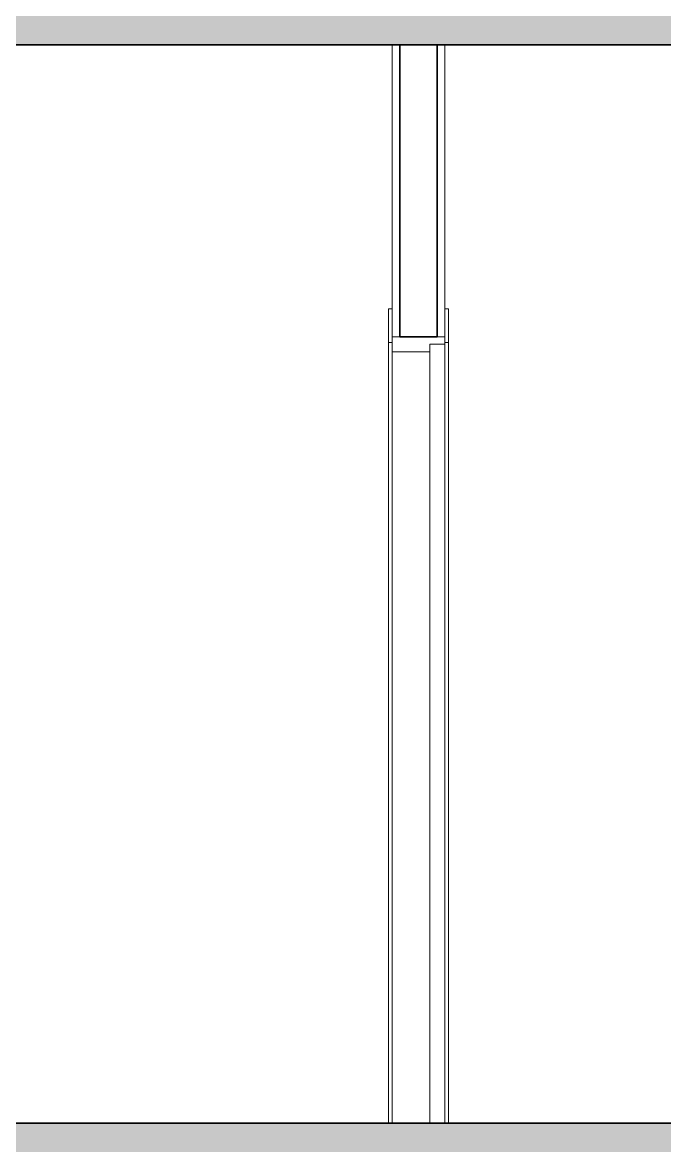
# Model space of a CAD drawing. Header units: millimetres. Extents: x 1373 to 40779, y 1939 to 6439.
# Drawn here: x 25438.6 to 25610, y 3869.8 to 4169.7 of the extents above; entities that cross this region are included whole.
import ezdxf

# ---------------------------------------------------------------- set-up
doc = ezdxf.new("R2010")
doc.units = ezdxf.units.MM
for name, color, linetype, lineweight in [('A-DETL', 6, 'Continuous', 30), ('A-DETL-GENF', 92, 'Continuous', 18), ('A-DOOR', 31, 'Continuous', 18), ('A-DOOR-FRAM', 31, 'Continuous', 18), ('A-FLOR-FNSH', 192, 'Continuous', 35), ('A-WALL', 20, 'Continuous', 9), ('A-WALL-FNSH', 113, 'Continuous', 18)]:
    doc.layers.add(name, color=color, linetype=linetype, lineweight=lineweight)

# ---------------------------------------------------------------- blocks, each defined once
blk = doc.blocks.new('_MB_KAPI_CAMLI_B - _m_kapı_90_camlı-2078664-Schnitt 1')
at = {"layer": 'A-DOOR'}
for p, q in [((767.35, 608), (767.35, 400)), ((771.35, 608), (767.35, 608)), ((771.35, 400), (771.35, 608)), ((767.35, 400), (771.35, 400))]:
    blk.add_line(p, q, dxfattribs=at)
at = {"layer": 'A-DOOR-FRAM'}
for p, q in [((756.35, 617.5), (756.35, 608.5)), ((757.35, 617.5), (756.35, 617.5)), ((757.35, 608.5), (757.35, 617.5)), ((772.35, 617.5), (771.35, 617.5)), ((771.35, 617.5), (771.35, 608.5)), ((772.35, 608.5), (772.35, 617.5)), ((757.35, 610), (757.35, 606)), ((771.35, 610), (757.35, 610)), ((771.35, 608), (771.35, 610)), ((756.35, 608.5), (757.35, 608.5)), ((756.35, 400), (756.35, 608.5)), ((757.35, 606), (767.35, 606)), ((757.35, 400), (757.35, 606)), ((767.35, 606), (767.35, 608)), ((767.35, 608), (771.35, 608)), ((771.35, 608.5), (772.35, 608.5)), ((772.35, 608.5), (772.35, 400))]:
    blk.add_line(p, q, dxfattribs=at)

msp = doc.modelspace()

# ---------------------------------------------------------------- hatches: boundary and pattern name
at = {"layer": 'A-DETL-GENF'}
h = msp.add_hatch(dxfattribs=at)
h.set_pattern_fill('ANSI33', color=153, style=0)
h.paths.add_polyline_path([(25859.6, 3863.76), (26010.6, 3863.76), (26010.6, 3875.76), (25234.31, 3875.76), (25234.31, 3825.76), (25259.31, 3825.76), (25259.31, 3863.76), (25834.6, 3863.76), (25834.6, 3825.76), (25859.6, 3825.76)])
h.paths.add_polyline_path([(25859.6, 4163.76), (26010.6, 4163.76), (26010.6, 4175.76), (25234.31, 4175.76), (25234.31, 4125.76), (25259.31, 4125.76), (25259.31, 4163.76), (25834.6, 4163.76), (25834.6, 4125.76), (25859.6, 4125.76)])
h.paths.add_polyline_path([(25859.6, 4463.76), (26010.6, 4463.76), (26010.6, 4475.76), (25234.31, 4475.76), (25234.31, 4425.76), (25259.31, 4425.76), (25259.31, 4463.76), (25834.6, 4463.76), (25834.6, 4425.76), (25859.6, 4425.76)])
h.paths.add_polyline_path([(25859.6, 4763.76), (26010.6, 4763.76), (26010.6, 4775.76), (25234.31, 4775.76), (25106.85, 4775.76), (25106.85, 4763.76), (25234.31, 4763.76), (25234.31, 4725.76), (25259.31, 4725.76), (25259.31, 4763.76), (25834.6, 4763.76), (25834.6, 4725.76), (25859.6, 4725.76)])

# ---------------------------------------------------------------- linework, layer by layer
at = {"layer": 'A-DETL'}
for points in [[(25234.31, 4175.76), (26010.6, 4175.76), (26010.6, 4163.76), (25859.6, 4163.76), (25859.6, 4125.76), (25834.6, 4125.76), (25834.6, 4163.76), (25259.31, 4163.76), (25259.31, 4125.76), (25234.31, 4125.76), (25234.31, 4175.76)], [(25234.31, 3875.76), (26010.6, 3875.76), (26010.6, 3863.76), (25859.6, 3863.76), (25859.6, 3825.76), (25834.6, 3825.76), (25834.6, 3863.76), (25259.31, 3863.76), (25259.31, 3825.76), (25234.31, 3825.76), (25234.31, 3875.76)]]:
    msp.add_lwpolyline(points, dxfattribs=at)
at = {"layer": 'A-FLOR-FNSH', "color": 250}
for p, q in [((25259.31, 4163.76), (25834.6, 4163.76)), ((25995.59, 3875.76), (25234.31, 3875.76))]:
    msp.add_line(p, q, dxfattribs=at)
at = {"layer": 'A-WALL', "lineweight": 35}
for p, q in [((25539.31, 4085.76), (25539.31, 4163.76)), ((25549.31, 4085.76), (25549.31, 4163.76)), ((25539.31, 4085.76), (25549.31, 4085.76))]:
    msp.add_line(p, q, dxfattribs=at)
at = {"layer": 'A-WALL-FNSH', "color": 7, "lineweight": 9}
for p, q in [((25537.31, 4163.76), (25537.31, 4085.76)), ((25551.31, 4085.76), (25551.31, 4163.76)), ((25537.31, 4085.76), (25539.31, 4085.76)), ((25549.31, 4085.76), (25551.31, 4085.76))]:
    msp.add_line(p, q, dxfattribs=at)

# ---------------------------------------------------------------- block references
at = {"layer": 'A-DOOR-FRAM'}
msp.add_blockref('_MB_KAPI_CAMLI_B - _m_kapı_90_camlı-2078664-Schnitt 1', (24779.96, 3475.76), dxfattribs=at)

doc.saveas('drawing.dxf')
